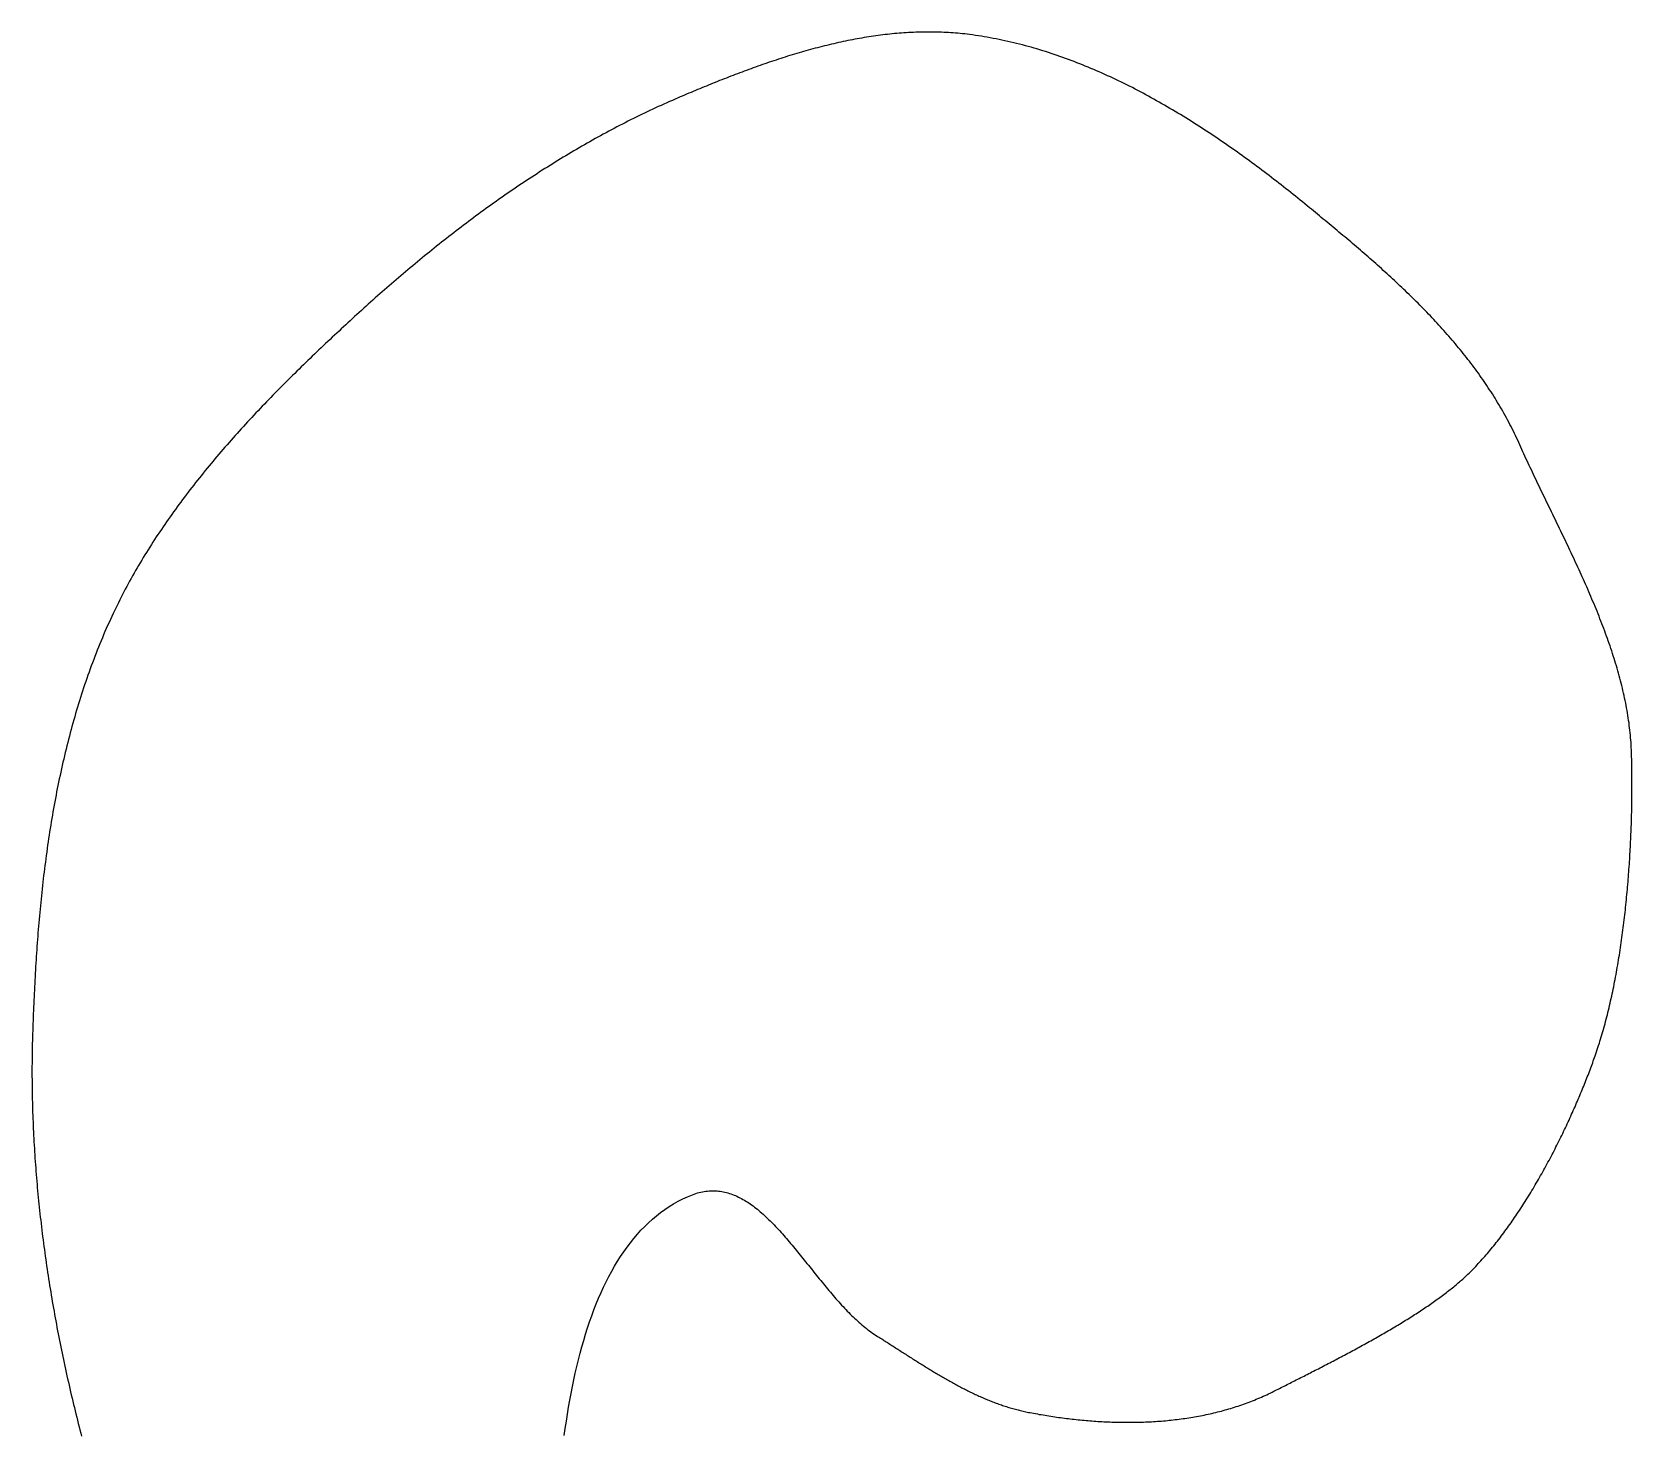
# Model space of a CAD drawing. Extents: x -91 to 271, y -72 to 72.
# Drawn here: x -47.96 to -34.47, y -38.76 to -26.95 of the extents above; entities that cross this region are included whole.
import ezdxf

# ---------------------------------------------------------------- set-up
doc = ezdxf.new("R2010")
doc.units = 0
doc.layers.get('0').update_dxf_attribs({"linetype": 'CONTINUOUS'})

# ---------------------------------------------------------------- blocks, each defined once
blk = doc.blocks.new('A$C4F693466')
at = {"color": 7}
for points in [[(-3.12837, 47.2829, 0), (-3.10276, 47.2947, 0), (-3.0771, 47.3063, 0), (-3.05137, 47.3179, 0), (-3.02559, 47.3293, 0), (-2.99975, 47.3405, 0), (-2.97386, 47.3516, 0), (-2.94791, 47.3626, 0), (-2.9219, 47.3734, 0), (-2.89584, 47.3841, 0), (-2.86973, 47.3947, 0), (-2.84356, 47.4052, 0), (-2.81734, 47.4155, 0), (-2.79107, 47.4257, 0), (-2.76475, 47.4357, 0), (-2.73838, 47.4457, 0), (-2.71196, 47.4555, 0), (-2.68549, 47.4651, 0), (-2.65897, 47.4747, 0), (-2.6324, 47.4841, 0), (-2.60578, 47.4934, 0), (-2.57912, 47.5026, 0), (-2.55241, 47.5117, 0), (-2.52565, 47.5206, 0), (-2.49885, 47.5294, 0), (-2.47201, 47.5381, 0), (-2.44512, 47.5467, 0), (-2.41818, 47.5552, 0), (-2.39121, 47.5635, 0), (-2.36419, 47.5718, 0), (-2.33713, 47.5799, 0), (-2.31003, 47.5879, 0), (-2.28289, 47.5958, 0), (-2.25571, 47.6035, 0), (-2.2285, 47.6112, 0), (-2.20124, 47.6188, 0), (-2.17394, 47.6262, 0), (-2.14661, 47.6335, 0), (-2.11924, 47.6408, 0), (-2.09184, 47.6479, 0), (-2.0644, 47.6549, 0), (-2.03693, 47.6618, 0), (-2.00942, 47.6686, 0), (-1.98187, 47.6753, 0), (-1.9543, 47.6819, 0), (-1.92669, 47.6884, 0), (-1.89905, 47.6948, 0), (-1.87138, 47.701, 0), (-1.84368, 47.7072, 0), (-1.81595, 47.7133, 0), (-1.78819, 47.7193, 0), (-1.7604, 47.7252, 0), (-1.73258, 47.731, 0), (-1.70474, 47.7367, 0), (-1.67687, 47.7423, 0), (-1.64897, 47.7478, 0), (-1.62105, 47.7532, 0), (-1.5931, 47.7585, 0), (-1.56513, 47.7638, 0), (-1.53713, 47.7689, 0), (-1.50911, 47.7739, 0), (-1.48107, 47.7789, 0), (-1.45301, 47.7838, 0), (-1.42492, 47.7886, 0), (-1.39682, 47.7933, 0), (-1.36869, 47.7979, 0), (-1.34055, 47.8024, 0), (-1.31238, 47.8068, 0), (-1.2842, 47.8112, 0), (-1.256, 47.8155, 0), (-1.22778, 47.8197, 0), (-1.19955, 47.8238, 0), (-1.1713, 47.8278, 0), (-1.14303, 47.8318, 0), (-1.11475, 47.8356, 0), (-1.08646, 47.8394, 0), (-1.05815, 47.8431, 0), (-1.02983, 47.8468, 0), (-1.0015, 47.8504, 0), (-0.973155, 47.8538, 0), (-0.9448, 47.8573, 0), (-0.916435, 47.8606, 0), (-0.88806, 47.8639, 0), (-0.859676, 47.8671, 0), (-0.831284, 47.8702, 0), (-0.802883, 47.8733, 0), (-0.774475, 47.8763, 0), (-0.746061, 47.8792, 0), (-0.71764, 47.8821, 0), (-0.689214, 47.8849, 0), (-0.660783, 47.8876, 0), (-0.632348, 47.8903, 0), (-0.603909, 47.8929, 0), (-0.575467, 47.8954, 0), (-0.547023, 47.8979, 0), (-0.518577, 47.9003, 0), (-0.490129, 47.9027, 0), (-0.461681, 47.905, 0), (-0.433233, 47.9072, 0), (-0.404786, 47.9094, 0), (-0.37634, 47.9115, 0), (-0.347896, 47.9136, 0), (-0.319454, 47.9156, 0), (-0.291015, 47.9176, 0), (-0.26258, 47.9195, 0), (-0.234149, 47.9214, 0), (-0.205723, 47.9232, 0), (-0.177302, 47.9249, 0), (-0.148888, 47.9266, 0), (-0.12048, 47.9283, 0), (-0.09208, 47.9299, 0), (-0.063687, 47.9314, 0), (-0.035304, 47.9329, 0), (-0.006929, 47.9344, 0), (0.021436, 47.9358, 0), (0.049791, 47.9372, 0), (0.078134, 47.9385, 0), (0.106466, 47.9398, 0), (0.134786, 47.9411, 0), (0.163093, 47.9423, 0), (0.191387, 47.9434, 0), (0.219666, 47.9446, 0), (0.247931, 47.9456, 0), (0.276181, 47.9467, 0), (0.304414, 47.9477, 0), (0.332632, 47.9487, 0), (0.360832, 47.9496, 0), (0.389014, 47.9505, 0)], [(0.389014, 47.9505, 0), (0.41654, 47.9514, 0), (0.44407, 47.9521, 0), (0.471605, 47.9528, 0), (0.499145, 47.9534, 0), (0.526689, 47.9539, 0), (0.554236, 47.9544, 0), (0.581788, 47.9548, 0), (0.609344, 47.9551, 0), (0.636903, 47.9553, 0), (0.664466, 47.9555, 0), (0.692031, 47.9555, 0), (0.7196, 47.9555, 0), (0.747171, 47.9555, 0), (0.774745, 47.9553, 0), (0.802321, 47.9551, 0), (0.8299, 47.9548, 0), (0.85748, 47.9544, 0), (0.885062, 47.954, 0), (0.912646, 47.9535, 0), (0.940231, 47.9529, 0), (0.967817, 47.9523, 0), (0.995405, 47.9515, 0), (1.02299, 47.9507, 0), (1.05058, 47.9499, 0), (1.07817, 47.9489, 0), (1.10576, 47.9479, 0), (1.13335, 47.9468, 0), (1.16094, 47.9457, 0), (1.18853, 47.9445, 0), (1.21612, 47.9432, 0), (1.2437, 47.9418, 0), (1.27129, 47.9404, 0), (1.29888, 47.9388, 0), (1.32646, 47.9373, 0), (1.35404, 47.9356, 0), (1.38162, 47.9339, 0), (1.4092, 47.9321, 0), (1.43678, 47.9303, 0), (1.46435, 47.9284, 0), (1.49193, 47.9264, 0), (1.51949, 47.9243, 0), (1.54706, 47.9222, 0), (1.57462, 47.92, 0), (1.60218, 47.9177, 0), (1.62974, 47.9154, 0), (1.65729, 47.913, 0), (1.68484, 47.9106, 0), (1.71239, 47.908, 0), (1.73993, 47.9055, 0), (1.76746, 47.9028, 0), (1.795, 47.9001, 0), (1.82252, 47.8973, 0), (1.85004, 47.8944, 0), (1.87756, 47.8915, 0), (1.90507, 47.8885, 0), (1.93258, 47.8855, 0), (1.96008, 47.8824, 0), (1.98757, 47.8792, 0), (2.01506, 47.8759, 0), (2.04254, 47.8726, 0), (2.07001, 47.8693, 0), (2.09748, 47.8658, 0), (2.12494, 47.8623, 0), (2.1524, 47.8588, 0), (2.17984, 47.8552, 0), (2.20728, 47.8515, 0), (2.23471, 47.8477, 0), (2.26213, 47.8439, 0), (2.28955, 47.84, 0), (2.31695, 47.8361, 0), (2.34435, 47.8321, 0), (2.37174, 47.8281, 0), (2.39912, 47.8239, 0), (2.42649, 47.8198, 0), (2.45385, 47.8155, 0), (2.4812, 47.8112, 0), (2.50855, 47.8069, 0), (2.53588, 47.8024, 0), (2.5632, 47.798, 0), (2.59051, 47.7934, 0), (2.61782, 47.7888, 0), (2.64511, 47.7842, 0), (2.67239, 47.7795, 0), (2.69965, 47.7747, 0), (2.72691, 47.7699, 0), (2.75416, 47.765, 0), (2.78139, 47.76, 0), (2.80862, 47.755, 0), (2.83583, 47.7499, 0), (2.86302, 47.7448, 0), (2.89021, 47.7396, 0), (2.91738, 47.7344, 0), (2.94454, 47.7291, 0), (2.97169, 47.7238, 0), (2.99882, 47.7184, 0), (3.02595, 47.7129, 0), (3.05305, 47.7074, 0), (3.08015, 47.7018, 0), (3.10723, 47.6962, 0), (3.13429, 47.6905, 0), (3.16134, 47.6847, 0), (3.18838, 47.6789, 0), (3.2154, 47.6731, 0), (3.2424, 47.6672, 0), (3.2694, 47.6612, 0), (3.29637, 47.6552, 0), (3.32333, 47.6492, 0), (3.35028, 47.643, 0), (3.3772, 47.6369, 0), (3.40412, 47.6306, 0), (3.43101, 47.6244, 0), (3.45789, 47.618, 0), (3.48476, 47.6117, 0), (3.5116, 47.6052, 0), (3.53843, 47.5987, 0), (3.56524, 47.5922, 0), (3.59204, 47.5856, 0), (3.61881, 47.579, 0), (3.64557, 47.5723, 0), (3.67231, 47.5655, 0), (3.69903, 47.5587, 0), (3.72574, 47.5519, 0), (3.75242, 47.545, 0), (3.77909, 47.538, 0)], [(-5.65469, 45.2361, 0), (-5.63737, 45.2549, 0), (-5.62002, 45.2738, 0), (-5.60265, 45.2927, 0), (-5.58524, 45.3115, 0), (-5.5678, 45.3304, 0), (-5.55033, 45.3492, 0), (-5.53283, 45.368, 0), (-5.51529, 45.3869, 0), (-5.49773, 45.4057, 0), (-5.48014, 45.4245, 0), (-5.46251, 45.4433, 0), (-5.44485, 45.4621, 0), (-5.42716, 45.4808, 0), (-5.40944, 45.4996, 0), (-5.39168, 45.5183, 0), (-5.37389, 45.537, 0), (-5.35607, 45.5557, 0), (-5.33821, 45.5744, 0), (-5.32032, 45.593, 0), (-5.3024, 45.6117, 0), (-5.28444, 45.6303, 0), (-5.26644, 45.6489, 0), (-5.24841, 45.6675, 0), (-5.23035, 45.686, 0), (-5.21225, 45.7045, 0), (-5.19411, 45.723, 0), (-5.17594, 45.7415, 0), (-5.15773, 45.7599, 0), (-5.13948, 45.7783, 0), (-5.1212, 45.7967, 0), (-5.10288, 45.8151, 0), (-5.08452, 45.8334, 0), (-5.06613, 45.8516, 0), (-5.04769, 45.8699, 0), (-5.02922, 45.8881, 0), (-5.01071, 45.9063, 0), (-4.99216, 45.9244, 0), (-4.97357, 45.9425, 0), (-4.95494, 45.9606, 0), (-4.93627, 45.9786, 0), (-4.91756, 45.9966, 0), (-4.89881, 46.0145, 0), (-4.88002, 46.0324, 0), (-4.86119, 46.0502, 0), (-4.84232, 46.068, 0), (-4.82341, 46.0858, 0), (-4.80445, 46.1035, 0), (-4.78545, 46.1212, 0), (-4.76641, 46.1388, 0), (-4.74733, 46.1563, 0), (-4.72821, 46.1739, 0), (-4.70904, 46.1913, 0), (-4.68983, 46.2087, 0), (-4.67057, 46.2261, 0), (-4.65127, 46.2434, 0), (-4.63193, 46.2606, 0), (-4.61254, 46.2778, 0), (-4.59311, 46.2949, 0), (-4.57363, 46.312, 0), (-4.55411, 46.329, 0), (-4.53454, 46.346, 0), (-4.51492, 46.3629, 0), (-4.49526, 46.3797, 0), (-4.47556, 46.3965, 0), (-4.4558, 46.4132, 0), (-4.436, 46.4298, 0), (-4.41615, 46.4464, 0), (-4.39626, 46.4629, 0), (-4.37631, 46.4793, 0), (-4.35632, 46.4957, 0), (-4.33628, 46.512, 0), (-4.31619, 46.5282, 0), (-4.29606, 46.5443, 0), (-4.27587, 46.5604, 0), (-4.25564, 46.5764, 0), (-4.23535, 46.5923, 0), (-4.21501, 46.6082, 0), (-4.19463, 46.624, 0), (-4.17419, 46.6397, 0), (-4.1537, 46.6553, 0), (-4.13317, 46.6708, 0), (-4.11258, 46.6863, 0), (-4.09193, 46.7017, 0), (-4.07124, 46.717, 0), (-4.05049, 46.7322, 0), (-4.0297, 46.7473, 0), (-4.00885, 46.7624, 0), (-3.98794, 46.7773, 0), (-3.96698, 46.7922, 0), (-3.94597, 46.807, 0), (-3.92491, 46.8217, 0), (-3.90379, 46.8363, 0), (-3.88262, 46.8508, 0), (-3.86139, 46.8652, 0), (-3.8401, 46.8795, 0), (-3.81877, 46.8937, 0), (-3.79737, 46.9079, 0), (-3.77592, 46.9219, 0), (-3.75442, 46.9358, 0), (-3.73286, 46.9497, 0), (-3.71124, 46.9634, 0), (-3.68956, 46.9771, 0), (-3.66783, 46.9906, 0), (-3.64604, 47.0041, 0), (-3.62419, 47.0174, 0), (-3.60228, 47.0306, 0), (-3.58032, 47.0438, 0), (-3.5583, 47.0568, 0), (-3.53622, 47.0697, 0), (-3.51407, 47.0825, 0), (-3.49187, 47.0952, 0), (-3.46962, 47.1078, 0), (-3.4473, 47.1203, 0), (-3.42492, 47.1327, 0), (-3.40248, 47.1449, 0), (-3.37997, 47.1571, 0), (-3.35741, 47.1691, 0), (-3.33479, 47.181, 0), (-3.3121, 47.1928, 0), (-3.28936, 47.2045, 0), (-3.26655, 47.2161, 0), (-3.24368, 47.2275, 0), (-3.22074, 47.2388, 0), (-3.19774, 47.25, 0), (-3.17468, 47.2611, 0), (-3.15156, 47.2721, 0), (-3.12837, 47.2829, 0)], [(-7.49695, 42.511, 0), (-7.48671, 42.5348, 0), (-7.47639, 42.5586, 0), (-7.46599, 42.5823, 0), (-7.45549, 42.606, 0), (-7.44491, 42.6296, 0), (-7.43424, 42.6532, 0), (-7.42349, 42.6768, 0), (-7.41265, 42.7003, 0), (-7.40172, 42.7238, 0), (-7.39071, 42.7473, 0), (-7.37962, 42.7707, 0), (-7.36845, 42.7941, 0), (-7.35719, 42.8175, 0), (-7.34584, 42.8408, 0), (-7.33442, 42.8641, 0), (-7.32292, 42.8873, 0), (-7.31133, 42.9105, 0), (-7.29966, 42.9337, 0), (-7.28792, 42.9568, 0), (-7.27609, 42.9799, 0), (-7.26419, 43.003, 0), (-7.2522, 43.026, 0), (-7.24014, 43.049, 0), (-7.22801, 43.0719, 0), (-7.21579, 43.0948, 0), (-7.2035, 43.1177, 0), (-7.19113, 43.1405, 0), (-7.17869, 43.1633, 0), (-7.16617, 43.1861, 0), (-7.15357, 43.2088, 0), (-7.14091, 43.2315, 0), (-7.12816, 43.2541, 0), (-7.11535, 43.2768, 0), (-7.10246, 43.2993, 0), (-7.0895, 43.3219, 0), (-7.07647, 43.3444, 0), (-7.06337, 43.3668, 0), (-7.0502, 43.3893, 0), (-7.03696, 43.4117, 0), (-7.02365, 43.434, 0), (-7.01026, 43.4563, 0), (-6.99681, 43.4786, 0), (-6.9833, 43.5008, 0), (-6.96971, 43.523, 0), (-6.95606, 43.5452, 0), (-6.94234, 43.5673, 0), (-6.92855, 43.5894, 0), (-6.9147, 43.6115, 0), (-6.90078, 43.6335, 0), (-6.8868, 43.6555, 0), (-6.87276, 43.6774, 0), (-6.85865, 43.6993, 0), (-6.84447, 43.7212, 0), (-6.83024, 43.743, 0), (-6.81594, 43.7648, 0), (-6.80158, 43.7866, 0), (-6.78716, 43.8083, 0), (-6.77268, 43.83, 0), (-6.75814, 43.8516, 0), (-6.74354, 43.8732, 0), (-6.72887, 43.8948, 0), (-6.71415, 43.9164, 0), (-6.69938, 43.9379, 0), (-6.68454, 43.9593, 0), (-6.66965, 43.9807, 0), (-6.6547, 44.0021, 0), (-6.63969, 44.0235, 0), (-6.62463, 44.0448, 0), (-6.60951, 44.0661, 0), (-6.59434, 44.0873, 0), (-6.57911, 44.1085, 0), (-6.56383, 44.1297, 0), (-6.54849, 44.1508, 0), (-6.5331, 44.1719, 0), (-6.51766, 44.1929, 0), (-6.50217, 44.2139, 0), (-6.48663, 44.2349, 0), (-6.47103, 44.2558, 0), (-6.45539, 44.2767, 0), (-6.43969, 44.2976, 0), (-6.42395, 44.3184, 0), (-6.40816, 44.3392, 0), (-6.39231, 44.36, 0), (-6.37642, 44.3807, 0), (-6.36049, 44.4014, 0), (-6.3445, 44.422, 0), (-6.32847, 44.4426, 0), (-6.31239, 44.4632, 0), (-6.29627, 44.4837, 0), (-6.2801, 44.5042, 0), (-6.26389, 44.5246, 0), (-6.24763, 44.5451, 0), (-6.23133, 44.5654, 0), (-6.21499, 44.5858, 0), (-6.1986, 44.6061, 0), (-6.18218, 44.6264, 0), (-6.16571, 44.6466, 0), (-6.1492, 44.6668, 0), (-6.13264, 44.6869, 0), (-6.11605, 44.707, 0), (-6.09942, 44.7271, 0), (-6.08275, 44.7472, 0), (-6.06604, 44.7672, 0), (-6.04929, 44.7871, 0), (-6.03251, 44.8071, 0), (-6.01569, 44.827, 0), (-5.99883, 44.8468, 0), (-5.98193, 44.8666, 0), (-5.965, 44.8864, 0), (-5.94804, 44.9062, 0), (-5.93104, 44.9259, 0), (-5.914, 44.9455, 0), (-5.89693, 44.9652, 0), (-5.87983, 44.9848, 0), (-5.86269, 45.0043, 0), (-5.84553, 45.0238, 0), (-5.82833, 45.0433, 0), (-5.8111, 45.0628, 0), (-5.79384, 45.0822, 0), (-5.77654, 45.1015, 0), (-5.75922, 45.1209, 0), (-5.74187, 45.1402, 0), (-5.72449, 45.1594, 0), (-5.70708, 45.1786, 0), (-5.68965, 45.1978, 0), (-5.67218, 45.217, 0), (-5.65469, 45.2361, 0)], [(3.77399, 43.469, 0), (3.71382, 43.4608, 0), (3.65399, 43.4521, 0), (3.59452, 43.443, 0), (3.53545, 43.4333, 0), (3.4768, 43.423, 0), (3.41859, 43.4123, 0), (3.36085, 43.401, 0), (3.30362, 43.3891, 0), (3.2469, 43.3767, 0), (3.19074, 43.3637, 0), (3.13516, 43.3501, 0), (3.08019, 43.3359, 0), (3.02584, 43.3211, 0), (2.97216, 43.3057, 0), (2.91916, 43.2897, 0), (2.86687, 43.2731, 0), (2.81532, 43.2558, 0), (2.76454, 43.2378, 0), (2.71455, 43.2192, 0), (2.66538, 43.1999, 0), (2.61705, 43.1799, 0), (2.5696, 43.1593, 0), (2.52304, 43.1379, 0), (2.47741, 43.1158, 0), (2.43273, 43.093, 0), (2.38903, 43.0695, 0), (2.34634, 43.0452, 0), (2.30467, 43.0202, 0), (2.26407, 42.9944, 0), (2.22455, 42.9678, 0), (2.18615, 42.9405, 0), (2.14888, 42.9124, 0), (2.11278, 42.8835, 0), (2.07786, 42.8537, 0), (2.04417, 42.8232, 0), (2.01173, 42.7918, 0), (1.98055, 42.7596, 0), (1.95068, 42.7265, 0), (1.92212, 42.6926, 0), (1.89493, 42.6578, 0), (1.86911, 42.6222, 0), (1.84469, 42.5856, 0), (1.82171, 42.5482, 0), (1.80018, 42.5098, 0), (1.78014, 42.4706, 0), (1.76162, 42.4304, 0), (1.74463, 42.3892, 0)], [(-8.03073, 40.0546, 0), (-8.03319, 40.0743, 0), (-8.03549, 40.0939, 0), (-8.03764, 40.1136, 0), (-8.03963, 40.1332, 0), (-8.04147, 40.1529, 0), (-8.04317, 40.1726, 0), (-8.04471, 40.1922, 0), (-8.04611, 40.2119, 0), (-8.04736, 40.2316, 0), (-8.04847, 40.2513, 0), (-8.04943, 40.271, 0), (-8.05025, 40.2907, 0), (-8.05093, 40.3104, 0), (-8.05147, 40.3302, 0), (-8.05186, 40.3499, 0), (-8.05212, 40.3696, 0), (-8.05225, 40.3893, 0), (-8.05223, 40.4091, 0), (-8.05209, 40.4288, 0), (-8.0518, 40.4486, 0), (-8.05139, 40.4683, 0), (-8.05085, 40.4881, 0), (-8.05017, 40.5078, 0), (-8.04937, 40.5276, 0), (-8.04844, 40.5473, 0), (-8.04738, 40.5671, 0), (-8.0462, 40.5868, 0), (-8.04489, 40.6066, 0), (-8.04346, 40.6263, 0), (-8.04191, 40.6461, 0), (-8.04024, 40.6658, 0), (-8.03845, 40.6856, 0), (-8.03654, 40.7053, 0), (-8.03451, 40.7251, 0), (-8.03237, 40.7448, 0), (-8.03011, 40.7646, 0), (-8.02774, 40.7843, 0), (-8.02526, 40.8041, 0), (-8.02267, 40.8238, 0), (-8.01996, 40.8435, 0), (-8.01715, 40.8633, 0), (-8.01423, 40.883, 0), (-8.0112, 40.9027, 0), (-8.00807, 40.9224, 0), (-8.00483, 40.9422, 0), (-8.00149, 40.9619, 0), (-7.99805, 40.9816, 0), (-7.99451, 41.0013, 0), (-7.99087, 41.0209, 0), (-7.98713, 41.0406, 0), (-7.98329, 41.0603, 0), (-7.97936, 41.08, 0), (-7.97534, 41.0996, 0), (-7.97121, 41.1193, 0), (-7.967, 41.1389, 0), (-7.9627, 41.1586, 0), (-7.9583, 41.1782, 0), (-7.95382, 41.1978, 0), (-7.94925, 41.2174, 0), (-7.94459, 41.237, 0), (-7.93985, 41.2566, 0), (-7.93502, 41.2762, 0), (-7.93011, 41.2957, 0), (-7.92512, 41.3153, 0), (-7.92005, 41.3348, 0), (-7.9149, 41.3544, 0), (-7.90967, 41.3739, 0), (-7.90436, 41.3934, 0), (-7.89898, 41.4129, 0), (-7.89352, 41.4324, 0), (-7.88799, 41.4519, 0), (-7.88238, 41.4713, 0), (-7.87671, 41.4908, 0), (-7.87096, 41.5102, 0), (-7.86515, 41.5296, 0), (-7.85927, 41.549, 0), (-7.85332, 41.5684, 0), (-7.8473, 41.5877, 0), (-7.84122, 41.6071, 0), (-7.83508, 41.6264, 0), (-7.82888, 41.6457, 0), (-7.82262, 41.6651, 0), (-7.81629, 41.6843, 0), (-7.80991, 41.7036, 0), (-7.80347, 41.7229, 0), (-7.79698, 41.7421, 0), (-7.79043, 41.7613, 0), (-7.78382, 41.7805, 0), (-7.77717, 41.7997, 0), (-7.77046, 41.8188, 0), (-7.7637, 41.838, 0), (-7.7569, 41.8571, 0), (-7.75004, 41.8762, 0), (-7.74314, 41.8952, 0), (-7.7362, 41.9143, 0), (-7.72921, 41.9333, 0), (-7.72217, 41.9523, 0), (-7.7151, 41.9713, 0), (-7.70798, 41.9903, 0), (-7.70082, 42.0092, 0), (-7.69363, 42.0282, 0), (-7.6864, 42.0471, 0), (-7.67913, 42.0659, 0), (-7.67183, 42.0848, 0), (-7.66449, 42.1036, 0), (-7.65712, 42.1224, 0), (-7.64972, 42.1412, 0), (-7.64229, 42.1599, 0), (-7.63483, 42.1787, 0), (-7.62735, 42.1974, 0), (-7.61983, 42.216, 0), (-7.61229, 42.2347, 0), (-7.60473, 42.2533, 0), (-7.59714, 42.2719, 0), (-7.58954, 42.2905, 0), (-7.58191, 42.309, 0), (-7.57426, 42.3275, 0), (-7.56659, 42.346, 0), (-7.5589, 42.3645, 0), (-7.5512, 42.3829, 0), (-7.54349, 42.4013, 0), (-7.53576, 42.4196, 0), (-7.52802, 42.438, 0), (-7.52026, 42.4563, 0), (-7.5125, 42.4746, 0), (-7.50473, 42.4928, 0), (-7.49695, 42.511, 0)], [(1.74463, 42.3892, 0), (1.73926, 42.3749, 0), (1.73439, 42.3606, 0), (1.72999, 42.3464, 0), (1.72606, 42.3323, 0), (1.7226, 42.3183, 0), (1.7196, 42.3043, 0), (1.71706, 42.2904, 0), (1.71496, 42.2766, 0), (1.71331, 42.2629, 0), (1.7121, 42.2492, 0), (1.71131, 42.2356, 0), (1.71095, 42.222, 0), (1.71101, 42.2086, 0), (1.71148, 42.1952, 0), (1.71235, 42.1818, 0), (1.71363, 42.1685, 0), (1.7153, 42.1553, 0), (1.71736, 42.1422, 0), (1.7198, 42.1291, 0), (1.72262, 42.1161, 0), (1.72581, 42.1031, 0), (1.72936, 42.0902, 0), (1.73327, 42.0773, 0), (1.73754, 42.0645, 0), (1.74215, 42.0517, 0), (1.7471, 42.039, 0), (1.75238, 42.0264, 0), (1.758, 42.0138, 0), (1.76393, 42.0012, 0), (1.77018, 41.9887, 0), (1.77674, 41.9763, 0), (1.78361, 41.9639, 0), (1.79077, 41.9515, 0), (1.79823, 41.9392, 0), (1.80597, 41.9269, 0), (1.81399, 41.9147, 0), (1.82229, 41.9025, 0), (1.83086, 41.8903, 0), (1.83968, 41.8782, 0), (1.84876, 41.8661, 0), (1.8581, 41.8541, 0), (1.86767, 41.8421, 0), (1.87749, 41.8301, 0), (1.88753, 41.8182, 0), (1.89781, 41.8063, 0), (1.9083, 41.7944, 0), (1.91901, 41.7825, 0), (1.92992, 41.7707, 0), (1.94104, 41.7589, 0), (1.95235, 41.7472, 0), (1.96385, 41.7354, 0), (1.97553, 41.7237, 0), (1.9874, 41.712, 0), (1.99943, 41.7003, 0), (2.01163, 41.6887, 0), (2.02399, 41.677, 0), (2.03651, 41.6654, 0), (2.04917, 41.6538, 0), (2.06197, 41.6423, 0), (2.07491, 41.6307, 0), (2.08798, 41.6191, 0), (2.10117, 41.6076, 0), (2.11448, 41.5961, 0), (2.12791, 41.5846, 0), (2.14143, 41.5731, 0), (2.15506, 41.5616, 0), (2.16878, 41.5501, 0), (2.18259, 41.5386, 0), (2.19648, 41.5271, 0), (2.21044, 41.5156, 0), (2.22448, 41.5042, 0), (2.23857, 41.4927, 0), (2.25273, 41.4812, 0), (2.26694, 41.4698, 0), (2.28119, 41.4583, 0), (2.29548, 41.4468, 0), (2.3098, 41.4353, 0), (2.32416, 41.4239, 0), (2.33853, 41.4124, 0), (2.35292, 41.4009, 0), (2.36731, 41.3894, 0), (2.38172, 41.3779, 0), (2.39611, 41.3663, 0), (2.4105, 41.3548, 0), (2.42488, 41.3433, 0), (2.43923, 41.3317, 0), (2.45356, 41.3201, 0), (2.46785, 41.3086, 0), (2.48211, 41.297, 0), (2.49632, 41.2853, 0), (2.51048, 41.2737, 0), (2.52458, 41.262, 0), (2.53862, 41.2504, 0), (2.55259, 41.2386, 0), (2.56649, 41.2269, 0), (2.5803, 41.2152, 0), (2.59403, 41.2034, 0), (2.60767, 41.1916, 0), (2.6212, 41.1798, 0), (2.63463, 41.1679, 0), (2.64795, 41.156, 0), (2.66116, 41.1441, 0), (2.67423, 41.1321, 0), (2.68719, 41.1201, 0), (2.7, 41.1081, 0), (2.71267, 41.0961, 0), (2.7252, 41.084, 0), (2.73757, 41.0718, 0), (2.74979, 41.0597, 0), (2.76184, 41.0475, 0), (2.77372, 41.0352, 0), (2.78542, 41.0229, 0), (2.79693, 41.0106, 0), (2.80826, 40.9982, 0), (2.81939, 40.9858, 0), (2.83032, 40.9733, 0), (2.84105, 40.9608, 0), (2.85156, 40.9482, 0), (2.86185, 40.9356, 0), (2.87191, 40.9229, 0), (2.88175, 40.9102, 0), (2.89135, 40.8974, 0), (2.9007, 40.8846, 0), (2.9098, 40.8717, 0), (2.91865, 40.8588, 0), (2.92724, 40.8458, 0), (2.93556, 40.8327, 0)], [(2.93556, 40.8327, 0), (2.94157, 40.8231, 0), (2.94761, 40.8135, 0), (2.95365, 40.8039, 0), (2.95972, 40.7943, 0), (2.9658, 40.7847, 0), (2.97189, 40.7751, 0), (2.97799, 40.7655, 0), (2.98411, 40.7558, 0), (2.99023, 40.7462, 0), (2.99637, 40.7366, 0), (3.00252, 40.727, 0), (3.00867, 40.7174, 0), (3.01484, 40.7077, 0), (3.02101, 40.6981, 0), (3.02719, 40.6885, 0), (3.03337, 40.6788, 0), (3.03956, 40.6692, 0), (3.04575, 40.6595, 0), (3.05195, 40.6499, 0), (3.05815, 40.6402, 0), (3.06435, 40.6306, 0), (3.07056, 40.6209, 0), (3.07676, 40.6112, 0), (3.08296, 40.6016, 0), (3.08917, 40.5919, 0), (3.09537, 40.5822, 0), (3.10157, 40.5725, 0), (3.10777, 40.5628, 0), (3.11396, 40.5531, 0), (3.12015, 40.5434, 0), (3.12633, 40.5337, 0), (3.1325, 40.524, 0), (3.13867, 40.5143, 0), (3.14483, 40.5045, 0), (3.15099, 40.4948, 0), (3.15713, 40.4851, 0), (3.16327, 40.4753, 0), (3.16939, 40.4655, 0), (3.1755, 40.4558, 0), (3.1816, 40.446, 0), (3.18769, 40.4362, 0), (3.19376, 40.4264, 0), (3.19982, 40.4166, 0), (3.20587, 40.4068, 0), (3.21189, 40.397, 0), (3.21791, 40.3872, 0), (3.2239, 40.3774, 0), (3.22988, 40.3675, 0), (3.23583, 40.3577, 0), (3.24177, 40.3478, 0), (3.24769, 40.3379, 0), (3.25358, 40.3281, 0), (3.25946, 40.3182, 0), (3.26531, 40.3083, 0), (3.27114, 40.2984, 0), (3.27694, 40.2884, 0), (3.28272, 40.2785, 0), (3.28847, 40.2686, 0), (3.2942, 40.2586, 0), (3.2999, 40.2487, 0), (3.30557, 40.2387, 0), (3.31121, 40.2287, 0), (3.31682, 40.2187, 0), (3.32241, 40.2087, 0), (3.32796, 40.1987, 0), (3.33348, 40.1886, 0), (3.33897, 40.1786, 0), (3.34442, 40.1685, 0), (3.34984, 40.1584, 0), (3.35523, 40.1484, 0), (3.36058, 40.1383, 0), (3.3659, 40.1281, 0), (3.37117, 40.118, 0), (3.37641, 40.1079, 0), (3.38161, 40.0977, 0), (3.38678, 40.0876, 0), (3.3919, 40.0774, 0), (3.39698, 40.0672, 0), (3.40202, 40.057, 0), (3.40702, 40.0467, 0), (3.41197, 40.0365, 0), (3.41689, 40.0262, 0), (3.42175, 40.016, 0), (3.42657, 40.0057, 0), (3.43135, 39.9954, 0), (3.43608, 39.9851, 0), (3.44076, 39.9747, 0), (3.44539, 39.9644, 0), (3.44998, 39.954, 0), (3.45451, 39.9436, 0), (3.459, 39.9332, 0), (3.46343, 39.9228, 0), (3.46781, 39.9124, 0), (3.47214, 39.9019, 0), (3.47641, 39.8915, 0), (3.48063, 39.881, 0), (3.4848, 39.8705, 0), (3.48891, 39.8599, 0), (3.49296, 39.8494, 0), (3.49696, 39.8388, 0), (3.50089, 39.8283, 0), (3.50477, 39.8177, 0), (3.50859, 39.8071, 0), (3.51235, 39.7964, 0), (3.51605, 39.7858, 0), (3.51969, 39.7751, 0), (3.52326, 39.7644, 0), (3.52677, 39.7537, 0), (3.53022, 39.743, 0), (3.5336, 39.7322, 0), (3.53692, 39.7214, 0), (3.54017, 39.7106, 0), (3.54335, 39.6998, 0), (3.54647, 39.689, 0), (3.54951, 39.6781, 0), (3.55249, 39.6673, 0), (3.5554, 39.6564, 0), (3.55823, 39.6454, 0), (3.561, 39.6345, 0), (3.56369, 39.6235, 0), (3.56631, 39.6126, 0), (3.56886, 39.6016, 0), (3.57133, 39.5905, 0), (3.57373, 39.5795, 0), (3.57605, 39.5684, 0), (3.57829, 39.5573, 0), (3.58046, 39.5462, 0)], [(-6.57198, 37.1887, 0), (-6.58804, 37.2083, 0), (-6.60408, 37.228, 0), (-6.6201, 37.2477, 0), (-6.63611, 37.2674, 0), (-6.65209, 37.2873, 0), (-6.66806, 37.3071, 0), (-6.684, 37.327, 0), (-6.69992, 37.347, 0), (-6.71581, 37.367, 0), (-6.73168, 37.3871, 0), (-6.74751, 37.4072, 0), (-6.76332, 37.4274, 0), (-6.7791, 37.4476, 0), (-6.79485, 37.4679, 0), (-6.81056, 37.4883, 0), (-6.82623, 37.5086, 0), (-6.84188, 37.5291, 0), (-6.85748, 37.5496, 0), (-6.87304, 37.5701, 0), (-6.88857, 37.5907, 0), (-6.90405, 37.6113, 0), (-6.91949, 37.632, 0), (-6.93489, 37.6528, 0), (-6.95024, 37.6736, 0), (-6.96554, 37.6944, 0), (-6.9808, 37.7153, 0), (-6.996, 37.7363, 0), (-7.01115, 37.7573, 0), (-7.02625, 37.7783, 0), (-7.0413, 37.7994, 0), (-7.05629, 37.8206, 0), (-7.07123, 37.8417, 0), (-7.08611, 37.863, 0), (-7.10092, 37.8843, 0), (-7.11568, 37.9056, 0), (-7.13038, 37.927, 0), (-7.14501, 37.9484, 0), (-7.15957, 37.9699, 0), (-7.17407, 37.9915, 0), (-7.18851, 38.013, 0), (-7.20287, 38.0347, 0), (-7.21717, 38.0563, 0), (-7.23139, 38.0781, 0), (-7.24554, 38.0998, 0), (-7.25961, 38.1217, 0), (-7.27361, 38.1435, 0), (-7.28753, 38.1654, 0), (-7.30138, 38.1874, 0), (-7.31514, 38.2094, 0), (-7.32882, 38.2314, 0), (-7.34242, 38.2535, 0), (-7.35594, 38.2757, 0), (-7.36937, 38.2979, 0), (-7.38271, 38.3201, 0), (-7.39597, 38.3424, 0), (-7.40914, 38.3647, 0), (-7.42221, 38.3871, 0), (-7.4352, 38.4095, 0), (-7.44809, 38.4319, 0), (-7.46088, 38.4544, 0), (-7.47358, 38.477, 0), (-7.48619, 38.4996, 0), (-7.49869, 38.5222, 0), (-7.51109, 38.5449, 0), (-7.52339, 38.5676, 0), (-7.53559, 38.5904, 0), (-7.54769, 38.6132, 0), (-7.55967, 38.636, 0), (-7.57155, 38.6589, 0), (-7.58333, 38.6818, 0), (-7.59499, 38.7048, 0), (-7.60654, 38.7278, 0), (-7.61798, 38.7509, 0), (-7.62931, 38.774, 0), (-7.64052, 38.7972, 0), (-7.65161, 38.8204, 0), (-7.66258, 38.8436, 0), (-7.67344, 38.8669, 0), (-7.68417, 38.8902, 0), (-7.69479, 38.9135, 0), (-7.70528, 38.9369, 0), (-7.71564, 38.9604, 0), (-7.72588, 38.9838, 0), (-7.73599, 39.0074, 0), (-7.74597, 39.0309, 0), (-7.75582, 39.0545, 0), (-7.76554, 39.0782, 0), (-7.77513, 39.1018, 0), (-7.78458, 39.1256, 0), (-7.7939, 39.1493, 0), (-7.80308, 39.1731, 0), (-7.81212, 39.197, 0), (-7.82102, 39.2208, 0), (-7.82978, 39.2447, 0), (-7.8384, 39.2687, 0), (-7.84688, 39.2927, 0), (-7.8552, 39.3167, 0), (-7.86339, 39.3408, 0), (-7.87142, 39.3649, 0), (-7.8793, 39.389, 0), (-7.88704, 39.4132, 0), (-7.89462, 39.4374, 0), (-7.90205, 39.4617, 0), (-7.90932, 39.486, 0), (-7.91644, 39.5103, 0), (-7.9234, 39.5347, 0), (-7.9302, 39.5591, 0), (-7.93684, 39.5835, 0), (-7.94332, 39.608, 0), (-7.94963, 39.6325, 0), (-7.95578, 39.6571, 0), (-7.96177, 39.6817, 0), (-7.96759, 39.7063, 0), (-7.97324, 39.7309, 0), (-7.97872, 39.7556, 0), (-7.98403, 39.7804, 0), (-7.98916, 39.8051, 0), (-7.99412, 39.8299, 0), (-7.99891, 39.8548, 0), (-8.00352, 39.8796, 0), (-8.00795, 39.9045, 0), (-8.01221, 39.9295, 0), (-8.01628, 39.9544, 0), (-8.02017, 39.9794, 0), (-8.02387, 40.0045, 0), (-8.0274, 40.0295, 0), (-8.03073, 40.0546, 0)], [(3.58046, 39.5462, 0), (3.58348, 39.5302, 0), (3.58646, 39.5142, 0), (3.58939, 39.4981, 0), (3.59227, 39.4821, 0), (3.5951, 39.466, 0), (3.59788, 39.4498, 0), (3.60061, 39.4337, 0), (3.60329, 39.4175, 0), (3.60592, 39.4012, 0), (3.60849, 39.385, 0), (3.61101, 39.3687, 0), (3.61348, 39.3524, 0), (3.6159, 39.3361, 0), (3.61826, 39.3197, 0), (3.62057, 39.3034, 0), (3.62282, 39.287, 0), (3.62501, 39.2705, 0), (3.62715, 39.2541, 0), (3.62923, 39.2376, 0), (3.63125, 39.2212, 0), (3.63322, 39.2047, 0), (3.63513, 39.1881, 0), (3.63697, 39.1716, 0), (3.63876, 39.155, 0), (3.64049, 39.1385, 0), (3.64215, 39.1219, 0), (3.64376, 39.1053, 0), (3.6453, 39.0886, 0), (3.64678, 39.072, 0), (3.6482, 39.0554, 0), (3.64956, 39.0387, 0), (3.65085, 39.022, 0), (3.65207, 39.0054, 0), (3.65323, 38.9887, 0), (3.65432, 38.972, 0), (3.65535, 38.9552, 0), (3.65631, 38.9385, 0), (3.65721, 38.9218, 0), (3.65803, 38.9051, 0), (3.65879, 38.8883, 0), (3.65948, 38.8716, 0), (3.6601, 38.8548, 0), (3.66065, 38.8381, 0), (3.66113, 38.8213, 0), (3.66153, 38.8046, 0), (3.66187, 38.7878, 0), (3.66213, 38.771, 0), (3.66232, 38.7543, 0), (3.66244, 38.7375, 0), (3.66248, 38.7208, 0), (3.66245, 38.704, 0), (3.66235, 38.6873, 0), (3.66216, 38.6705, 0), (3.66191, 38.6538, 0), (3.66157, 38.637, 0), (3.66116, 38.6203, 0), (3.66067, 38.6035, 0), (3.6601, 38.5868, 0), (3.65946, 38.5701, 0), (3.65873, 38.5534, 0), (3.65793, 38.5367, 0), (3.65704, 38.52, 0), (3.65608, 38.5033, 0), (3.65503, 38.4866, 0), (3.6539, 38.47, 0), (3.65269, 38.4533, 0), (3.65139, 38.4367, 0), (3.65001, 38.4201, 0), (3.64855, 38.4035, 0), (3.647, 38.3869, 0), (3.64537, 38.3703, 0), (3.64365, 38.3538, 0), (3.64184, 38.3372, 0), (3.63995, 38.3207, 0), (3.63797, 38.3042, 0), (3.6359, 38.2877, 0), (3.63375, 38.2713, 0), (3.6315, 38.2548, 0), (3.62917, 38.2384, 0), (3.62674, 38.222, 0), (3.62422, 38.2057, 0), (3.62162, 38.1893, 0), (3.61892, 38.173, 0), (3.61613, 38.1567, 0), (3.61324, 38.1404, 0), (3.61027, 38.1242, 0), (3.6072, 38.108, 0), (3.60403, 38.0918, 0), (3.60077, 38.0756, 0), (3.59741, 38.0595, 0), (3.59396, 38.0434, 0), (3.59041, 38.0273, 0), (3.58677, 38.0113, 0), (3.58302, 37.9953, 0), (3.57918, 37.9793, 0), (3.57524, 37.9634, 0), (3.5712, 37.9475, 0), (3.56706, 37.9316, 0), (3.56282, 37.9158, 0), (3.55848, 37.9, 0), (3.55403, 37.8842, 0), (3.54949, 37.8685, 0), (3.54484, 37.8528, 0), (3.54009, 37.8372, 0), (3.53523, 37.8216, 0), (3.53028, 37.806, 0), (3.52521, 37.7905, 0), (3.52004, 37.775, 0), (3.51477, 37.7596, 0), (3.50939, 37.7442, 0), (3.5039, 37.7289, 0), (3.4983, 37.7136, 0), (3.4926, 37.6983, 0), (3.48679, 37.6831, 0), (3.48087, 37.668, 0), (3.47484, 37.6528, 0), (3.46869, 37.6378, 0), (3.46244, 37.6228, 0), (3.45608, 37.6078, 0), (3.4496, 37.5929, 0), (3.44302, 37.5781, 0), (3.43632, 37.5632, 0), (3.4295, 37.5485, 0), (3.42257, 37.5338, 0), (3.41553, 37.5192, 0), (3.40838, 37.5046, 0), (3.4011, 37.49, 0)], [(3.4011, 37.49, 0), (3.39496, 37.4779, 0), (3.38879, 37.4657, 0), (3.38258, 37.4534, 0), (3.37633, 37.441, 0), (3.37006, 37.4286, 0), (3.36375, 37.4161, 0), (3.35741, 37.4035, 0), (3.35104, 37.3909, 0), (3.34463, 37.3782, 0), (3.3382, 37.3654, 0), (3.33173, 37.3526, 0), (3.32523, 37.3397, 0), (3.3187, 37.3268, 0), (3.31215, 37.3138, 0), (3.30556, 37.3008, 0), (3.29894, 37.2877, 0), (3.29229, 37.2746, 0), (3.28561, 37.2614, 0), (3.27891, 37.2482, 0), (3.27217, 37.235, 0), (3.26541, 37.2217, 0), (3.25862, 37.2083, 0), (3.2518, 37.1949, 0), (3.24495, 37.1815, 0), (3.23808, 37.168, 0), (3.23118, 37.1545, 0), (3.22425, 37.141, 0), (3.2173, 37.1274, 0), (3.21032, 37.1139, 0), (3.20331, 37.1002, 0), (3.19628, 37.0866, 0), (3.18923, 37.0729, 0), (3.18215, 37.0592, 0), (3.17504, 37.0455, 0), (3.16791, 37.0318, 0), (3.16076, 37.018, 0), (3.15358, 37.0042, 0), (3.14638, 36.9904, 0), (3.13916, 36.9766, 0), (3.13191, 36.9628, 0), (3.12464, 36.949, 0), (3.11735, 36.9351, 0), (3.11004, 36.9213, 0), (3.1027, 36.9074, 0), (3.09535, 36.8936, 0), (3.08797, 36.8797, 0), (3.08057, 36.8658, 0), (3.07315, 36.852, 0), (3.06572, 36.8381, 0), (3.05826, 36.8242, 0), (3.05078, 36.8104, 0), (3.04328, 36.7965, 0), (3.03576, 36.7827, 0), (3.02823, 36.7688, 0), (3.02068, 36.755, 0), (3.0131, 36.7412, 0), (3.00551, 36.7274, 0), (2.99791, 36.7136, 0), (2.99028, 36.6998, 0), (2.98264, 36.6861, 0), (2.97498, 36.6724, 0), (2.96731, 36.6587, 0), (2.95961, 36.645, 0), (2.95191, 36.6313, 0), (2.94418, 36.6177, 0), (2.93645, 36.6041, 0), (2.92869, 36.5905, 0), (2.92092, 36.5769, 0), (2.91314, 36.5634, 0), (2.90535, 36.5499, 0), (2.89754, 36.5365, 0), (2.88971, 36.5231, 0), (2.88188, 36.5097, 0), (2.87403, 36.4964, 0), (2.86616, 36.4831, 0), (2.85829, 36.4699, 0), (2.8504, 36.4567, 0), (2.8425, 36.4435, 0), (2.83459, 36.4304, 0), (2.82667, 36.4174, 0), (2.81874, 36.4044, 0), (2.81079, 36.3914, 0), (2.80284, 36.3785, 0), (2.79487, 36.3657, 0), (2.7869, 36.3529, 0), (2.77892, 36.3402, 0), (2.77093, 36.3275, 0), (2.76292, 36.3149, 0), (2.75491, 36.3024, 0), (2.7469, 36.2899, 0), (2.73887, 36.2775, 0), (2.73084, 36.2652, 0), (2.72279, 36.2529, 0), (2.71474, 36.2407, 0), (2.70669, 36.2286, 0), (2.69863, 36.2165, 0), (2.69056, 36.2046, 0), (2.68248, 36.1927, 0), (2.6744, 36.1809, 0), (2.66632, 36.1691, 0), (2.65823, 36.1575, 0), (2.65013, 36.1459, 0), (2.64203, 36.1345, 0), (2.63392, 36.1231, 0), (2.62582, 36.1118, 0), (2.6177, 36.1006, 0), (2.60959, 36.0894, 0), (2.60147, 36.0784, 0), (2.59335, 36.0675, 0), (2.58522, 36.0566, 0), (2.5771, 36.0459, 0), (2.56897, 36.0353, 0), (2.56084, 36.0247, 0), (2.5527, 36.0143, 0), (2.54457, 36.004, 0), (2.53644, 35.9938, 0), (2.5283, 35.9837, 0), (2.52017, 35.9736, 0), (2.51203, 35.9638, 0), (2.5039, 35.954, 0), (2.49577, 35.9443, 0), (2.48763, 35.9348, 0), (2.4795, 35.9253, 0), (2.47137, 35.916, 0), (2.46324, 35.9068, 0), (2.45512, 35.8977, 0), (2.447, 35.8888, 0)], [(-4.57332, 35.4161, 0), (-4.59291, 35.4249, 0), (-4.61241, 35.4338, 0), (-4.63182, 35.4428, 0), (-4.65114, 35.452, 0), (-4.67038, 35.4613, 0), (-4.68953, 35.4707, 0), (-4.70859, 35.4802, 0), (-4.72757, 35.4898, 0), (-4.74647, 35.4996, 0), (-4.76528, 35.5094, 0), (-4.78401, 35.5194, 0), (-4.80265, 35.5295, 0), (-4.82122, 35.5397, 0), (-4.8397, 35.55, 0), (-4.8581, 35.5604, 0), (-4.87643, 35.5709, 0), (-4.89467, 35.5816, 0), (-4.91284, 35.5923, 0), (-4.93093, 35.6031, 0), (-4.94894, 35.6141, 0), (-4.96687, 35.6251, 0), (-4.98473, 35.6363, 0), (-5.00252, 35.6475, 0), (-5.02023, 35.6589, 0), (-5.03787, 35.6703, 0), (-5.05543, 35.6819, 0), (-5.07292, 35.6936, 0), (-5.09034, 35.7053, 0), (-5.10769, 35.7171, 0), (-5.12497, 35.7291, 0), (-5.14218, 35.7411, 0), (-5.15932, 35.7532, 0), (-5.17639, 35.7655, 0), (-5.1934, 35.7778, 0), (-5.21034, 35.7902, 0), (-5.22721, 35.8027, 0), (-5.24401, 35.8152, 0), (-5.26076, 35.8279, 0), (-5.27743, 35.8407, 0), (-5.29405, 35.8535, 0), (-5.3106, 35.8664, 0), (-5.32708, 35.8794, 0), (-5.34351, 35.8925, 0), (-5.35988, 35.9057, 0), (-5.37618, 35.9189, 0), (-5.39243, 35.9322, 0), (-5.40861, 35.9456, 0), (-5.42474, 35.9591, 0), (-5.44081, 35.9727, 0), (-5.45683, 35.9863, 0), (-5.47279, 36, 0), (-5.48869, 36.0138, 0), (-5.50454, 36.0277, 0), (-5.52033, 36.0416, 0), (-5.53607, 36.0556, 0), (-5.55176, 36.0697, 0), (-5.56739, 36.0838, 0), (-5.58298, 36.098, 0), (-5.59851, 36.1123, 0), (-5.61399, 36.1267, 0), (-5.62942, 36.1411, 0), (-5.64481, 36.1555, 0), (-5.66014, 36.1701, 0), (-5.67543, 36.1847, 0), (-5.69067, 36.1993, 0), (-5.70587, 36.2141, 0), (-5.72102, 36.2288, 0), (-5.73612, 36.2437, 0), (-5.75118, 36.2586, 0), (-5.7662, 36.2735, 0), (-5.78117, 36.2885, 0), (-5.7961, 36.3036, 0), (-5.81099, 36.3187, 0), (-5.82584, 36.3339, 0), (-5.84065, 36.3491, 0), (-5.85542, 36.3644, 0), (-5.87016, 36.3797, 0), (-5.88485, 36.3951, 0), (-5.8995, 36.4105, 0), (-5.91412, 36.426, 0), (-5.9287, 36.4415, 0), (-5.94325, 36.4571, 0), (-5.95776, 36.4727, 0), (-5.97224, 36.4883, 0), (-5.98669, 36.504, 0), (-6.0011, 36.5197, 0), (-6.01548, 36.5355, 0), (-6.02983, 36.5513, 0), (-6.04414, 36.5672, 0), (-6.05843, 36.5831, 0), (-6.07269, 36.599, 0), (-6.08692, 36.6149, 0), (-6.10112, 36.6309, 0), (-6.11529, 36.647, 0), (-6.12944, 36.663, 0), (-6.14356, 36.6791, 0), (-6.15765, 36.6953, 0), (-6.17172, 36.7114, 0), (-6.18577, 36.7276, 0), (-6.19979, 36.7438, 0), (-6.21379, 36.7601, 0), (-6.22777, 36.7763, 0), (-6.24173, 36.7926, 0), (-6.25566, 36.8089, 0), (-6.26958, 36.8253, 0), (-6.28347, 36.8416, 0), (-6.29735, 36.858, 0), (-6.31121, 36.8744, 0), (-6.32505, 36.8908, 0), (-6.33888, 36.9073, 0), (-6.35268, 36.9237, 0), (-6.36648, 36.9402, 0), (-6.38026, 36.9567, 0), (-6.39402, 36.9732, 0), (-6.40777, 36.9897, 0), (-6.42151, 37.0063, 0), (-6.43524, 37.0228, 0), (-6.44895, 37.0394, 0), (-6.46266, 37.056, 0), (-6.47635, 37.0725, 0), (-6.49003, 37.0891, 0), (-6.50371, 37.1057, 0), (-6.51738, 37.1223, 0), (-6.53104, 37.1389, 0), (-6.54469, 37.1555, 0), (-6.55834, 37.1721, 0), (-6.57198, 37.1887, 0)], [(2.447, 35.8888, 0), (2.43659, 35.8775, 0), (2.42604, 35.8662, 0), (2.41534, 35.855, 0), (2.40452, 35.8438, 0), (2.39355, 35.8326, 0), (2.38245, 35.8214, 0), (2.37121, 35.8102, 0), (2.35985, 35.7991, 0), (2.34835, 35.788, 0), (2.33673, 35.777, 0), (2.32498, 35.7659, 0), (2.31311, 35.7549, 0), (2.30111, 35.744, 0), (2.28899, 35.733, 0), (2.27675, 35.7221, 0), (2.2644, 35.7112, 0), (2.25193, 35.7003, 0), (2.23935, 35.6895, 0), (2.22665, 35.6787, 0), (2.21384, 35.668, 0), (2.20093, 35.6572, 0), (2.18791, 35.6465, 0), (2.17478, 35.6359, 0), (2.16155, 35.6252, 0), (2.14822, 35.6146, 0), (2.13479, 35.6041, 0), (2.12126, 35.5935, 0), (2.10763, 35.5831, 0), (2.09391, 35.5726, 0), (2.0801, 35.5622, 0), (2.06619, 35.5518, 0), (2.0522, 35.5414, 0), (2.03811, 35.5311, 0), (2.02395, 35.5208, 0), (2.00969, 35.5106, 0), (1.99536, 35.5004, 0), (1.98095, 35.4902, 0), (1.96645, 35.4801, 0), (1.95188, 35.47, 0), (1.93724, 35.46, 0), (1.92252, 35.45, 0), (1.90772, 35.44, 0), (1.89286, 35.4301, 0), (1.87793, 35.4202, 0), (1.86294, 35.4103, 0), (1.84788, 35.4005, 0), (1.83275, 35.3908, 0), (1.81757, 35.3811, 0), (1.80232, 35.3714, 0), (1.78702, 35.3618, 0), (1.77166, 35.3522, 0), (1.75625, 35.3426, 0), (1.74078, 35.3331, 0), (1.72527, 35.3237, 0), (1.7097, 35.3143, 0), (1.69409, 35.3049, 0), (1.67843, 35.2956, 0), (1.66273, 35.2863, 0), (1.64698, 35.2771, 0), (1.6312, 35.2679, 0), (1.61538, 35.2588, 0), (1.59952, 35.2497, 0), (1.58362, 35.2407, 0), (1.5677, 35.2317, 0), (1.55174, 35.2228, 0), (1.53575, 35.2139, 0), (1.51973, 35.205, 0), (1.50369, 35.1963, 0), (1.48762, 35.1875, 0), (1.47153, 35.1788, 0), (1.45542, 35.1702, 0), (1.43929, 35.1616, 0), (1.42314, 35.1531, 0), (1.40698, 35.1446, 0), (1.3908, 35.1362, 0), (1.37462, 35.1278, 0), (1.35842, 35.1195, 0), (1.34221, 35.1113, 0), (1.32599, 35.1031, 0), (1.30977, 35.0949, 0), (1.29355, 35.0868, 0), (1.27732, 35.0788, 0), (1.2611, 35.0708, 0), (1.24487, 35.0629, 0), (1.22865, 35.055, 0), (1.21244, 35.0472, 0), (1.19623, 35.0394, 0), (1.18003, 35.0317, 0), (1.16384, 35.0241, 0), (1.14767, 35.0165, 0), (1.13151, 35.009, 0), (1.11536, 35.0015, 0), (1.09923, 34.9941, 0), (1.08313, 34.9868, 0), (1.06704, 34.9795, 0), (1.05097, 34.9723, 0), (1.03493, 34.9652, 0), (1.01892, 34.9581, 0), (1.00294, 34.951, 0), (0.98698, 34.9441, 0), (0.971056, 34.9372, 0), (0.955166, 34.9303, 0), (0.939311, 34.9235, 0), (0.923493, 34.9168, 0), (0.907714, 34.9102, 0), (0.891975, 34.9036, 0), (0.876278, 34.8971, 0), (0.860625, 34.8906, 0), (0.845018, 34.8842, 0), (0.829459, 34.8779, 0), (0.813948, 34.8717, 0), (0.798489, 34.8655, 0), (0.783082, 34.8594, 0), (0.76773, 34.8533, 0), (0.752434, 34.8473, 0), (0.737196, 34.8414, 0), (0.722018, 34.8356, 0), (0.706901, 34.8298, 0), (0.691847, 34.8241, 0), (0.676859, 34.8185, 0), (0.661937, 34.8129, 0), (0.647084, 34.8074, 0), (0.632301, 34.802, 0), (0.61759, 34.7967, 0), (0.602953, 34.7914, 0), (0.588391, 34.7862, 0), (0.573907, 34.7811, 0)], [(-1.98119, 34.4747, 0), (-2.00196, 34.4755, 0), (-2.02275, 34.4764, 0), (-2.04355, 34.4775, 0), (-2.06435, 34.4788, 0), (-2.08517, 34.4803, 0), (-2.10599, 34.482, 0), (-2.12683, 34.4839, 0), (-2.14767, 34.4859, 0), (-2.16852, 34.4882, 0), (-2.18937, 34.4906, 0), (-2.21024, 34.4932, 0), (-2.23111, 34.4959, 0), (-2.25199, 34.4989, 0), (-2.27287, 34.502, 0), (-2.29376, 34.5052, 0), (-2.31466, 34.5087, 0), (-2.33556, 34.5123, 0), (-2.35646, 34.516, 0), (-2.37737, 34.5199, 0), (-2.39828, 34.524, 0), (-2.41919, 34.5282, 0), (-2.44011, 34.5326, 0), (-2.46103, 34.5371, 0), (-2.48195, 34.5418, 0), (-2.50288, 34.5466, 0), (-2.5238, 34.5516, 0), (-2.54473, 34.5567, 0), (-2.56566, 34.562, 0), (-2.58658, 34.5674, 0), (-2.60751, 34.5729, 0), (-2.62843, 34.5785, 0), (-2.64936, 34.5843, 0), (-2.67028, 34.5902, 0), (-2.6912, 34.5963, 0), (-2.71212, 34.6024, 0), (-2.73304, 34.6087, 0), (-2.75395, 34.6151, 0), (-2.77486, 34.6216, 0), (-2.79576, 34.6283, 0), (-2.81666, 34.635, 0), (-2.83756, 34.6419, 0), (-2.85845, 34.6489, 0), (-2.87934, 34.656, 0), (-2.90022, 34.6632, 0), (-2.92109, 34.6705, 0), (-2.94196, 34.6778, 0), (-2.96282, 34.6853, 0), (-2.98367, 34.6929, 0), (-3.00451, 34.7006, 0), (-3.02535, 34.7084, 0), (-3.04617, 34.7163, 0), (-3.06699, 34.7242, 0), (-3.0878, 34.7323, 0), (-3.1086, 34.7404, 0), (-3.12939, 34.7486, 0), (-3.15017, 34.7569, 0), (-3.17093, 34.7652, 0), (-3.19169, 34.7737, 0), (-3.21243, 34.7822, 0), (-3.23316, 34.7908, 0), (-3.25388, 34.7994, 0), (-3.27458, 34.8081, 0), (-3.29528, 34.8169, 0), (-3.31595, 34.8258, 0), (-3.33662, 34.8347, 0), (-3.35727, 34.8436, 0), (-3.3779, 34.8527, 0), (-3.39852, 34.8617, 0), (-3.41912, 34.8709, 0), (-3.43971, 34.88, 0), (-3.46028, 34.8893, 0), (-3.48083, 34.8985, 0), (-3.50136, 34.9079, 0), (-3.52188, 34.9172, 0), (-3.54238, 34.9266, 0), (-3.56286, 34.936, 0), (-3.58332, 34.9455, 0), (-3.60376, 34.955, 0), (-3.62419, 34.9645, 0), (-3.64459, 34.9741, 0), (-3.66497, 34.9837, 0), (-3.68533, 34.9933, 0), (-3.70567, 35.0029, 0), (-3.72599, 35.0126, 0), (-3.74628, 35.0222, 0), (-3.76655, 35.0319, 0), (-3.7868, 35.0416, 0), (-3.80703, 35.0513, 0), (-3.82723, 35.061, 0), (-3.84741, 35.0708, 0), (-3.86756, 35.0805, 0), (-3.88769, 35.0902, 0), (-3.90779, 35.1, 0), (-3.92787, 35.1097, 0), (-3.94792, 35.1194, 0), (-3.96794, 35.1292, 0), (-3.98794, 35.1389, 0), (-4.00791, 35.1486, 0), (-4.02785, 35.1583, 0), (-4.04776, 35.1679, 0), (-4.06765, 35.1776, 0), (-4.0875, 35.1873, 0), (-4.10733, 35.1969, 0), (-4.12713, 35.2065, 0), (-4.14689, 35.216, 0), (-4.16663, 35.2256, 0), (-4.18634, 35.2351, 0), (-4.20601, 35.2446, 0), (-4.22565, 35.2541, 0), (-4.24526, 35.2635, 0), (-4.26484, 35.2729, 0), (-4.28438, 35.2822, 0), (-4.30389, 35.2915, 0), (-4.32337, 35.3007, 0), (-4.34281, 35.31, 0), (-4.36222, 35.3191, 0), (-4.3816, 35.3282, 0), (-4.40093, 35.3373, 0), (-4.42024, 35.3463, 0), (-4.4395, 35.3552, 0), (-4.45873, 35.3641, 0), (-4.47793, 35.3729, 0), (-4.49708, 35.3817, 0), (-4.5162, 35.3904, 0), (-4.53528, 35.399, 0), (-4.55432, 35.4076, 0), (-4.57332, 35.4161, 0)], [(0.573907, 34.7811, 0), (0.556707, 34.7751, 0), (0.539384, 34.7691, 0), (0.52194, 34.7633, 0), (0.504377, 34.7574, 0), (0.486696, 34.7517, 0), (0.4689, 34.746, 0), (0.45099, 34.7404, 0), (0.432968, 34.7349, 0), (0.414836, 34.7294, 0), (0.396596, 34.724, 0), (0.378249, 34.7187, 0), (0.359798, 34.7134, 0), (0.341244, 34.7082, 0), (0.322589, 34.703, 0), (0.303836, 34.6979, 0), (0.284985, 34.6929, 0), (0.266038, 34.688, 0), (0.246999, 34.6831, 0), (0.227867, 34.6782, 0), (0.208646, 34.6735, 0), (0.189336, 34.6688, 0), (0.169941, 34.6641, 0), (0.150461, 34.6595, 0), (0.130899, 34.655, 0), (0.111256, 34.6505, 0), (0.091534, 34.6462, 0), (0.071735, 34.6418, 0), (0.051861, 34.6375, 0), (0.031914, 34.6333, 0), (0.011895, 34.6292, 0), (-0.008193, 34.6251, 0), (-0.028349, 34.621, 0), (-0.048571, 34.6171, 0), (-0.068857, 34.6132, 0), (-0.089205, 34.6093, 0), (-0.109614, 34.6055, 0), (-0.130082, 34.6018, 0), (-0.150606, 34.5981, 0), (-0.171185, 34.5945, 0), (-0.191817, 34.5909, 0), (-0.2125, 34.5874, 0), (-0.233233, 34.5839, 0), (-0.254014, 34.5806, 0), (-0.27484, 34.5772, 0), (-0.295709, 34.5739, 0), (-0.316621, 34.5707, 0), (-0.337574, 34.5676, 0), (-0.358564, 34.5644, 0), (-0.379591, 34.5614, 0), (-0.400653, 34.5584, 0), (-0.421748, 34.5555, 0), (-0.442873, 34.5526, 0), (-0.464028, 34.5497, 0), (-0.48521, 34.547, 0), (-0.506418, 34.5442, 0), (-0.527649, 34.5416, 0), (-0.548902, 34.5389, 0), (-0.570175, 34.5364, 0), (-0.591466, 34.5339, 0), (-0.612774, 34.5314, 0), (-0.634096, 34.529, 0), (-0.65543, 34.5267, 0), (-0.676776, 34.5244, 0), (-0.69813, 34.5221, 0), (-0.719492, 34.5199, 0), (-0.740858, 34.5178, 0), (-0.762229, 34.5157, 0), (-0.7836, 34.5136, 0), (-0.804972, 34.5117, 0), (-0.826341, 34.5097, 0), (-0.847707, 34.5078, 0), (-0.869066, 34.506, 0), (-0.890419, 34.5042, 0), (-0.911761, 34.5025, 0), (-0.933093, 34.5008, 0), (-0.954411, 34.4991, 0), (-0.975715, 34.4975, 0), (-0.997001, 34.496, 0), (-1.01827, 34.4945, 0), (-1.03952, 34.493, 0), (-1.06074, 34.4916, 0), (-1.08194, 34.4903, 0), (-1.10312, 34.489, 0), (-1.12427, 34.4877, 0), (-1.14538, 34.4865, 0), (-1.16647, 34.4854, 0), (-1.18752, 34.4842, 0), (-1.20854, 34.4832, 0), (-1.22952, 34.4821, 0), (-1.25046, 34.4812, 0), (-1.27136, 34.4802, 0), (-1.29222, 34.4793, 0), (-1.31304, 34.4785, 0), (-1.3338, 34.4777, 0), (-1.35452, 34.4769, 0), (-1.37519, 34.4762, 0), (-1.39581, 34.4756, 0), (-1.41638, 34.4749, 0), (-1.43689, 34.4744, 0), (-1.45734, 34.4738, 0), (-1.47773, 34.4733, 0), (-1.49806, 34.4729, 0), (-1.51833, 34.4725, 0), (-1.53854, 34.4721, 0), (-1.55867, 34.4718, 0), (-1.57874, 34.4715, 0), (-1.59874, 34.4712, 0), (-1.61867, 34.471, 0), (-1.63853, 34.4709, 0), (-1.65831, 34.4708, 0), (-1.67801, 34.4707, 0), (-1.69763, 34.4707, 0), (-1.71717, 34.4707, 0), (-1.73663, 34.4707, 0), (-1.756, 34.4708, 0), (-1.77529, 34.4709, 0), (-1.79448, 34.4711, 0), (-1.81359, 34.4713, 0), (-1.83261, 34.4715, 0), (-1.85153, 34.4718, 0), (-1.87035, 34.4721, 0), (-1.88908, 34.4724, 0), (-1.90771, 34.4728, 0), (-1.92624, 34.4733, 0), (-1.94466, 34.4737, 0), (-1.96298, 34.4742, 0), (-1.98119, 34.4747, 0)]]:
    blk.add_polyline3d(points, dxfattribs=at)

msp = doc.modelspace()

# ---------------------------------------------------------------- block references
at = {"xscale": -1, "rotation": 90}
msp.add_blockref('A$C4F693466', (0, -35), dxfattribs=at)

doc.saveas('drawing.dxf')
